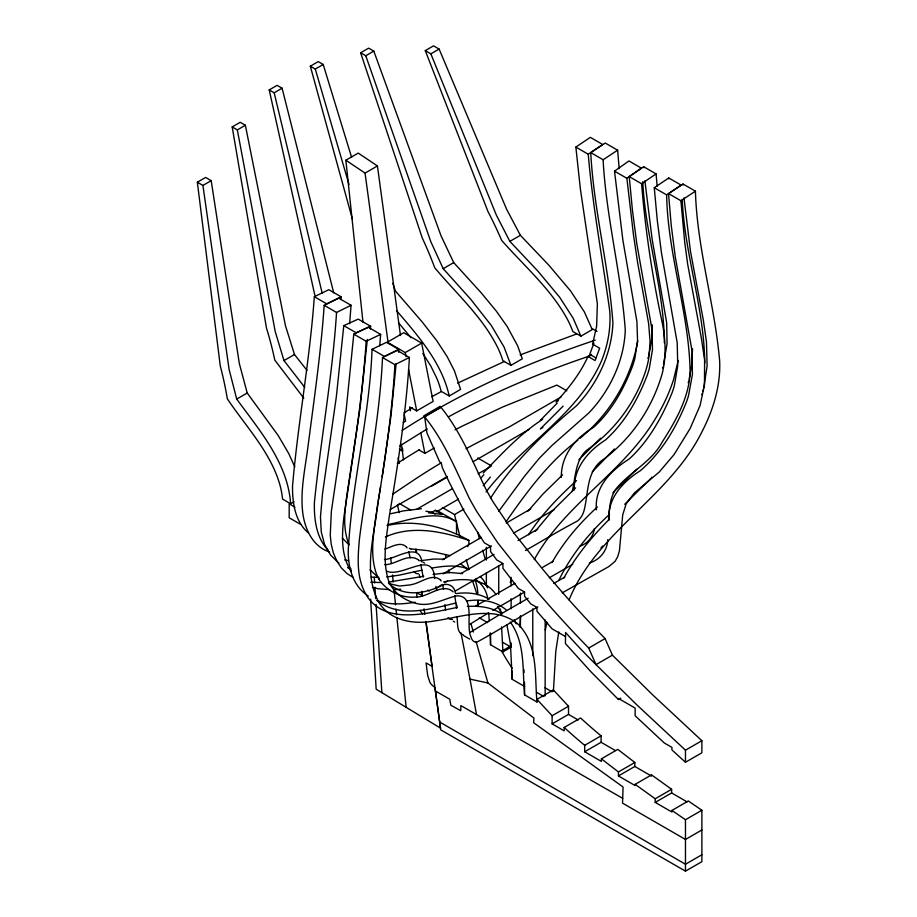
<?xml version="1.0" encoding="UTF-8"?>
<svg xmlns="http://www.w3.org/2000/svg" width="917" height="917" viewBox="0 0 917 917"><rect width="100%" height="100%" fill="white"/><g stroke="black" fill="none" stroke-linecap="round" stroke-linejoin="round"><path stroke-width="1.38" d="M553.398 691.28L555.782 651.391L558.774 631.928M704.737 363.121C704.233 307.974 684.69 254.892 682.259 199.757M537.843 606.951C517.36 618.092 497.587 630.919 477.172 642.003C473.791 643 471.453 639.504 470.88 636.616C465.4 625.738 476.244 594.159 456.036 595.947C443.014 599.122 430.176 607.192 416.307 603.455C404.191 600.337 392.545 592.302 388.372 580.071C382.183 559.874 386.252 538.371 389.026 517.956C397.852 464.759 406.311 411.378 409.406 357.481L397.038 350.34L382.527 357.527C379.753 418.576 367.201 478.525 359.43 538.978C357.905 556.229 356.404 574.776 364.118 590.869C381.059 626.884 427.07 613.186 456.861 607.547M609.048 520.031C607.203 498.137 623.17 481.563 640.295 470.742C661.707 452.459 676.368 427.265 686.684 401.359A70.494 40.703 -60 0 0 688.484 395.857L692.404 374.537L692.083 351.062L675.267 256.84L671.233 225.376L668.527 193.59L683.039 184.03L695.418 191.172C697.069 248.599 714.664 303.928 719.65 360.874C720.785 386.057 712.99 410.724 701.425 432.835C668.883 497.507 596.703 531.986 569.067 599.936M398.689 352.266L398.918 349.457L386.538 342.316L372.05 349.285C369.62 416.822 351.91 482.732 348.277 550.04C347.875 566.752 352.621 585.333 367.155 595.259M409.406 357.481L394.906 364.668C392.27 411.63 385.392 458.225 377.655 504.579L376.566 511.342M519.928 626.792L520.615 616.19M596.405 509.795C594.262 486.881 611.318 470.226 629.085 459.039A68.477 39.534 -60 0 0 630.403 457.881C649.19 440.183 662.085 416.96 671.874 393.313A66.941 38.652 -60 0 0 674.339 385.759L677.732 365.78L677.216 342.843L661.432 252.622L657.306 220.573L654.268 187.733L668.768 177.978L681.136 185.119L666.648 194.885C667.668 254.96 689.183 312.674 690.134 372.485C688.816 397.932 675.852 420.777 662.383 441.719C651.551 462.34 629.245 472.083 615.33 489.781C609.587 498.733 609.427 509.795 608.544 520.042M379.718 345.789L380.647 334.396L368.279 327.243L353.79 334.132L346.11 410.541L331.358 511.365L330.246 535.127L331.22 544.32L333.398 553.054L336.814 561.009L341.376 567.91L346.993 573.538L353.423 577.664M396.155 363.625L390.929 416.307L382.171 476.806M349.641 323.701L351.062 305.269L338.682 298.128L324.182 305.315C320.904 352.907 313.981 400.144 307.871 447.439C305.143 468.518 300.363 489.77 302.564 511.136C304.249 527.848 312.342 546.624 329.639 552M351.062 305.269L336.55 312.456C332.47 376.119 320.858 439.014 314.405 502.401C313.958 519.022 316.227 537.465 327.977 550.177M380.647 334.396L366.17 341.273C362.272 400.259 352.587 458.615 343.909 517.016C342.03 533.683 340.906 551.587 348.62 567.061A106.223 61.324 -60 0 0 351.371 571.795M367.339 339.462L359.923 409.028L347.05 493.988M340.964 299.63L341.193 296.856L328.825 289.703L314.325 296.707C309.797 360.232 297.922 423.001 292.512 486.4C292.397 502.86 295.045 521.739 308.41 532.937M664.344 342.855C664.114 288.591 645.316 236.036 642.771 181.749M370.342 329.043L370.606 326.246L358.238 319.105L343.783 325.627L336.367 396.603L322.497 493.827L320.469 516.924L321.259 531.929L324.549 544.354L330.659 555.163L338.912 563.13M574.294 489.919C573.457 468.094 588.061 451.072 605.449 439.988C624.958 422.542 638.209 398.952 647.402 374.709A69.337 40.039 -60 0 0 649.339 368.393L652.468 349.744L652.079 329.925L636.822 243.83L632.443 210.302L629.222 176.591L643.7 166.756L656.079 173.898L657.145 186.117M607.765 539.586C607.421 550.601 599.913 559.966 589.322 563.004M346.935 494.802C344.861 510.437 342.706 527.057 348.162 542.268A69.337 40.039 -60 0 0 348.907 544.033M376.371 512.626C373.689 533.293 369.276 555.542 377.082 575.647A70.494 40.703 -60 0 0 378.881 579.074M377.93 502.997C374.675 534.92 362.673 570.649 378.205 601.162C388.98 620.809 413.854 624.775 434.096 621.004C461.125 617.336 494.366 604.28 518.208 624.305C538.417 644.594 534.622 675.898 536.961 702.021L524.581 694.868C522.335 670.545 525.579 642.989 510.299 622.093M378.228 501.06L380.589 486.56M678.213 360.45L673.628 379.42A106.223 61.324 -60 0 1 667.679 395.238A104.847 60.533 -60 0 1 655.07 419.241C622.987 472.954 564.264 504.556 534.267 559.645M561.319 477.413C560.929 455.428 575.268 438.257 593.265 427.551A66.781 38.56 -60 0 0 594.56 426.416C612.075 410.289 623.812 388.728 632.306 366.731A67.491 38.961 -60 0 0 634.988 357.813L637.544 340.402L636.914 321.569L622.907 240.369L614.505 171.147L628.959 160.968L641.338 168.12L626.884 178.288L633.452 234.672L637.544 262.136L648.628 323.541L650.061 341.365L649.121 355.853A66.861 38.606 -60 0 1 644.078 375.546C633.188 405.899 612.923 431.907 586.571 450.316C575.062 460.793 575.681 477.459 572.197 491.386M545.283 630.151L546.956 622.139M637.819 340.929C630.907 378.973 609.828 414.14 579.796 438.464M594.445 528.547C593.345 536.881 587.373 543.735 579.452 546.417M689.171 379.214L691.75 364.634L692.53 348.907M703.763 387.891L707.122 365.929L706.457 341.789L703.316 320.033L690.432 251.086L683.979 197.889M648.823 355.12L651.655 339.817L652.251 324.813M663.484 364.576L667.072 343.611L666.67 322.681L652.113 239.131L644.903 180.867M688.713 381.036L688.208 382.893M703.396 389.312L702.881 391.227M648.319 357.022L647.929 358.467M662.819 367.029L662.533 368.026M702.193 393.657L701.895 394.642M593.907 343.107L589.769 354.34L595.958 357.917M467.796 546.635L468.885 544.056L468.885 540.4C444.837 526.656 414.518 519.091 387.043 525.579M591.522 354.409L587.98 356.449C580.323 373.506 568.563 388.315 556.034 402.047L558.338 400.718M558.785 580.427C570.982 555.186 588.943 533.132 609.576 514.311M563.806 578.1C575.761 556.183 591.809 536.754 609.415 519.16M551.988 562.625C563.772 541.638 579.636 523.183 597.38 506.998M528.593 534.749C541.569 514.288 558.762 496.957 576.472 480.6M498.768 511.273L524.57 476.164L539.368 458.179L552.172 445.295L588.76 413.005A82.198 47.455 -60 0 0 603.638 394.413C616.316 375.351 624.431 352.999 625.279 330.017C621.187 273.002 606.08 217.031 603.111 159.741L590.743 152.6L605.243 143.041L617.622 150.182L619.193 168.682M506.035 521.693C526.828 492.005 548.492 462.202 577.767 440.217M490.446 498.412C513.107 462.202 544.022 433.111 576.38 405.864A82.198 47.455 -60 0 0 591.259 387.272C603.948 368.21 612.063 345.858 612.911 322.876C608.819 265.861 593.7 209.89 590.743 152.6M535.219 531.379L551.896 511.342L575.612 487.901M486.09 491.925C521.406 445.685 577.274 415.779 601.437 361.057C607.868 345.239 611.043 328.011 609.736 310.943C602.503 258.743 592.737 206.795 588.233 154.228L575.853 147.087L590.342 137.355L602.721 144.496L588.233 154.228M483.225 485.689L490.343 477.092M527.883 511.25L542.944 494.045L562.602 474.811M481.299 477.677L483.867 474.697M614.379 448.963L613.244 450.213M483.248 473C501.507 454.098 519.779 434.154 541.844 419.883M612.671 450.843L592.233 471.934M557.204 403.113L540.296 420.41L542.715 419.023M651.368 477.746L651.907 477.161M600.601 438.166L578.856 459.749M636.742 469.298L612.957 492.727M649.729 479.499L650.279 478.915M563.13 406.128L540.4 428.904L542.83 427.494M649.167 480.095L624.695 504.304M441.421 584.886L435.953 588.576M525.475 550.498C542.749 540.686 559.714 530.255 577.309 521.097C580.45 518.839 582.467 515.377 583.716 511.778C588.588 494.653 585.883 473.229 601.403 460.815C630.862 439.805 652.182 408.386 662.177 373.735C666.567 356.346 665.524 338.086 661.799 320.698C652.182 275.536 645.281 229.766 641.591 183.732L656.079 173.898M603.111 159.741L617.622 150.182M470.226 624.053L487.993 613.129M562.224 592.863L608.98 566.488L615.135 561.284L617.68 556.699L619.433 550.842L622.712 514.93L626.151 503.834L634.277 493.037L659.117 472.152L674.006 454.672L690.134 428.503L700.084 405.497L704.462 384.968L704.611 359.773L701.287 337.674L687.681 264.245L684.712 242.226L680.907 200.731L695.418 191.172M402.185 430.463C461.973 391.616 527.711 362.651 595.236 340.173M399.858 445.903L427.265 428.869M443.026 573.847L491.42 545.902M455.451 590.926L502.745 563.623M444.653 582.765L447.553 581M469.848 632.512L498.023 615.674M530.118 509.267L530.783 508.866M403.938 412.891L412.432 407.79M529.499 509.634L506.253 523.057M485.127 600.578L475.671 605.965M487.512 599.179L514.964 583.327M460.643 573.687L494.011 554.372M500.762 614.069L528.146 598.251M542.589 567.371L553.306 561.204M492.784 610.458L524.513 592.095L524.581 596.245L530.771 603.879L536.961 607.455L536.961 611.261L552.114 628.856L565.525 636.593M553.834 583.418L564.803 577.091M314.84 295.217L269.208 89.923L277.129 85.35L282.092 88.204L333.719 292.832M352.415 219.209L310.313 66.184L318.233 61.611L323.197 64.477L351.578 157.288M269.208 89.923L274.172 92.789L282.092 88.204M310.313 66.184L315.276 69.05L323.197 64.477M303.814 398.184L274.802 360.129A243.521 154.388 65.4 0 0 266.492 328.137L232.184 126.924L240.22 122.293L245.366 125.262L285.462 325.707L294.495 354.524L307 370.376M360.622 52.773L368.657 48.142L373.804 51.111L441.066 235.875L453.709 262.594L481.276 292.901L496.349 311.172L507.284 326.681L517.681 345.915L522.289 358.799L510.941 365.356L502.871 360.702A60.682 31.808 55.8 0 0 498.023 348.231C482.904 317.213 456.563 293.91 434.75 267.787A243.016 127.383 55.8 0 0 422.336 238.168L360.622 52.773L365.768 55.754L430.841 241.779L443.198 268.67L470.593 299.137L491.34 325.535L504.075 347.062L510.941 365.356M232.184 126.924L237.331 129.905L245.366 125.262M365.768 55.754L373.804 51.111M294.025 501.782L290.62 503.754L282.562 499.1A61.577 40.841 68.8 0 0 280.006 485.208C270.675 452.092 245.985 426.703 227.301 398.757A246.283 163.364 68.8 0 0 220.286 366.009L197.35 182.219L205.614 177.44L211.197 180.66L239.326 363.545L247.223 393.015L278.229 435.586L288.763 453.594L294.781 466.891M425.27 50.63L433.546 45.85L439.128 49.071L506.597 209.236L520.375 235.302L548.756 265.105L570.534 290.861L584.301 311.791L592.256 329.604L580.897 336.161L572.838 331.507A61.347 29.825 53.2 0 0 567.405 319.299C550.899 288.912 524.215 266.022 501.645 240.369A245.447 119.313 53.2 0 0 487.947 211.483L425.27 50.63L430.852 53.839L496.372 215.14L509.863 241.377L538.061 271.317L559.622 297.211L573.171 318.268L580.897 336.161M197.35 182.219L202.921 185.44L211.197 180.66M430.852 53.839L439.128 49.071M362.994 322.337L345.858 160.223L358.238 153.082L377.426 165.954L400.477 335.507M345.858 160.223L365.046 173.095L377.426 165.954M304.788 387.41L283.983 360.587L294.495 354.524M443.198 268.67L453.709 262.594M290.62 503.754C287.858 463.039 259.66 430.612 236.712 399.078L247.223 393.015M509.863 241.377L520.375 235.302M421.66 343.096L403.721 332.733L387.318 342.201L405.268 352.564L421.66 343.096L433.099 401.417L416.708 410.885L409.578 406.953L410.461 410.793M403.297 422.485L405.578 421.178L404.179 414.381M422.84 353.423L430.726 365.883L436.928 378.538A60.339 34.009 58.8 0 1 441.169 391.318L449.227 395.972L460.586 389.416L454.419 370.777L447.095 356.53L436.744 340.677L422.278 322.062L395.548 291.17L392.728 283.307M423.723 415.917L440.103 406.334M418.943 449.96L424.903 453.399L434.268 447.989M392.522 494.309L410.931 481.964A753.82 435.22 0 0 1 441.02 462.936M561.135 396.958L508.66 427.253L492.842 434.841A753.82 435.22 0 0 0 466.054 448.7M390.195 509.577L447.462 476.519M473.046 461.744L529.098 429.385M431.563 486.182L446.785 477.39M416.731 509.267L452.333 488.715M478.124 473.825L490.4 466.73M431.666 512.431L435.266 510.356L439.358 511.846L456.517 521.624L456.517 533.717M436.377 511.858L458.477 499.1M442.395 507.571L454.523 514.563L463.899 509.153M481.425 537.385L442.624 559.783M513.394 533.224L554.464 509.508M518.128 540.445L537.74 529.166M549.329 577.767L572.77 564.276M509.886 646.474L501.691 651.208L503.651 654.623A159.936 92.342 60 0 0 511.95 667.92L512.202 668.275M490.171 632.856L490.549 644.766L502.929 651.918L511.124 647.184L511.124 642.909M605.105 638.576A722.974 417.407 60 0 1 540.881 567.004L514.288 533.534L493.346 502.31A179.216 103.472 60 0 1 485.402 488.188C472.232 460.552 460.529 431.46 441.066 407.446A608.613 474.078 31.4 0 0 424.674 416.914C444.126 440.928 455.829 470.02 469 497.656A179.216 103.472 60 0 0 476.943 511.778L497.885 543.002L524.49 576.461A722.974 417.407 60 0 0 588.714 648.044L605.105 638.576L612.407 655.151L652.915 695.097L701.872 740.718L701.872 752.788L685.469 762.256L671.932 749.923L671.932 747.389L664.332 742.999L635.137 715.776L635.137 708.084L618.436 698.445L618.436 699.522L620.775 698.169M612.407 655.151L596.004 664.619A456.127 263.339 60 0 1 565.583 632.478L565.422 643.539L591.029 671.874L618.436 699.522M536.961 699.384L553.352 689.916L568.517 706.262L568.517 714.4L552.114 723.868L552.114 715.73L536.961 699.384L536.961 702.021M552.114 715.73L568.517 706.262M564.184 727.456L580.587 717.988A388.9 224.527 60 0 0 601.082 735.835L601.082 742.289L584.679 751.757L584.679 745.303A388.9 224.527 60 0 1 564.184 727.456L564.184 730.838L552.114 723.868M584.679 745.303L601.082 735.835M601.392 758.84L617.783 749.372L634.828 762.486L634.828 766.463L651.54 776.103L651.54 774.888L635.137 784.356L635.137 785.571L618.436 775.931L618.436 771.954L601.392 758.84L601.392 761.408L584.679 751.757M618.436 771.954L634.828 762.486M618.436 775.931L634.828 766.463M685.469 762.256L685.469 750.186L701.872 740.718M425.82 621.52L440.745 729.863L685.469 871.15L701.872 861.682L701.872 810.261L688.323 800.965L671.932 810.433L671.932 812.049L655.219 802.398L655.219 798.764L671.622 789.296L651.54 774.888M655.219 802.398L671.622 792.93L687.131 801.894M685.469 871.15L685.469 819.729L701.872 810.261M701.872 829.988L685.469 839.456L622.528 803.12L623.067 786.992L533.637 722.722L533.877 718.022L487.913 682.982L469.997 679.119L460.999 632.89M701.872 854.77L685.469 864.238L439.667 722.023M431.712 396.774L441.283 391.582M448.493 416.822C493.759 392.189 541.466 372.256 590.261 355.762M457.617 383.146L504.533 361.413M341.193 296.856L326.704 303.848L314.325 296.707M398.918 349.457L384.418 356.426L372.05 349.285M370.606 326.246L356.151 332.768L343.783 325.627M520.122 354.925L576.644 333.971M384.934 549.042C391.25 547.266 400.591 540.858 406.449 547.025M385.358 536.972C412.272 524.902 442.154 531.447 468.885 540.4M387.467 524.593C409.498 520.581 435.22 508.878 456.517 521.624M455.978 602.985C430.784 608.991 399.606 618.677 377.002 600.452M390.688 513.738L403.629 510.849L421.419 508.706M422.038 570.133L399.239 575.142L386.699 576.942M423.769 576.266L388.372 582.135M452.505 619.445L449.983 619.33L447.977 617.703M443.645 581.963C461.389 577.928 484.921 577.423 496.017 594.674M433.111 574.432L449.617 572.483L462.649 573.583M420.341 560.745L433.603 559.049L444.436 559.141M415.069 602.251C402.563 604.337 389.278 605.071 377.196 600.589M431.563 568.139C443.931 565.938 457.342 564.368 469.263 569.365M418.553 573.79L415.963 573.446L414.037 571.555M456.207 593.574C467.383 592.061 479.396 593.196 489.128 599.294M384.464 559.53C396.029 559.049 418.954 541.225 421.912 561.949M466.455 601.048C480.37 598.698 495.994 600.624 506.78 610.447M384.808 564.666C395.938 564.792 408.042 552.607 418.404 559.874M393.783 589.688L400.752 589.207M467.315 606.424C479.132 605.713 491.753 607.1 501.759 613.92M381.461 582.536L370.732 582.238M378.618 577.401L371.202 577.08M389.61 589.631L378.446 588.783L372.417 587.396M428.503 512.798L442.349 514.448L435.266 510.356M463.498 635C456.219 633.028 458.03 622.609 456.964 616.912M411.034 548.916L428.101 550.681L450.121 555.622M429.511 590.961L427.609 590.181M425.901 511.239L431.701 512.053L435.105 514.024M386.756 571.199C402.529 578.054 433.202 548.756 434.647 578.558M344.609 559.897L348.586 560.711M350.902 568.62L347.921 567.703M389.278 583.659L399.594 586.032L410.403 584.897A68.477 39.534 -60 0 0 411.733 584.519C420.548 583.189 432.067 572.701 440.504 579.991M422.473 595.477L416.673 593.081L416.903 597.127M399.445 449.341L402.838 451.095L402.46 448.275M460.793 564.001L468.427 569.835M435.392 690.994L449.777 699.235L450.82 705.219L460.747 710.709L460.873 705.597L622.689 798.352M668.527 193.59L680.907 200.731M654.268 187.733L666.648 194.885M629.222 176.591L641.591 183.732M614.505 171.147L626.884 178.288M592.405 328.779L597.024 331.438M587.98 356.449L595.064 360.541L599.672 348.231L592.588 344.139L596.635 326.188L597.368 303.802L580.404 189.2L575.853 147.087M566.809 390.814L556.894 385.083L502.619 407.022L462.73 425.901A754.232 435.449 0 0 0 455.061 429.832M324.182 305.315L336.55 312.456M353.79 334.132L366.17 341.273M382.527 357.527L394.906 364.668M477.723 457.996L491.627 466.019M399.136 503.364L410.724 510.058M524.581 592.061L518.392 588.485L502.929 568.299L502.929 563.519L496.739 559.943L490.549 551.518L490.549 546.406L484.359 542.841L464.403 511.663L449.135 482.055L442.338 467.716L441.215 462.821L439.679 461.927L426.932 432.927L424.674 416.914M409.314 548.228L410.77 549.077M423.218 562.293L424.674 563.13M294.953 507.17L289.187 503.834L289.187 517.773L300.73 524.432M479.35 617.863L487.638 622.643M502.459 642.175L511.124 647.184M453.25 621.21L454.706 622.047M463.899 635.756L469.722 639.115M544.698 687.544L552.114 691.831M536.491 692.278L543.919 696.565M506.918 625.004L510.437 643.7L512.202 679.325L524.581 686.466L524.581 694.868M568.517 714.4L578.168 719.983M601.082 742.289L615.399 750.553M379.34 578.489L370.021 569.789M368.313 596.061L367.728 595.66M671.932 810.433L685.469 819.729M475.499 579.028L481.402 584.404M655.219 798.764L635.137 784.356M388.797 583.43C404.042 597.632 425.626 593.54 442.533 585.161C448.573 582.547 455.004 586.708 455.302 593.161M347.852 567.531L351.188 570.099M349.045 544.881L342.431 538.233M685.469 750.186L636.524 704.565L596.004 664.619L588.714 648.044M422.634 613.943L421.843 613.026A12.242 7.061 60 0 1 420.559 611.272L420.273 610.814A8.746 5.044 60 0 1 420.009 610.367M396.557 310.599C418.198 335.977 441.753 362.524 449.227 395.972M480.393 576.575L483.649 580.369L487.626 587.877M398.425 322.658L410.976 337.685M497.461 606.469L502.356 613.748M418.611 560.127L419.115 560.814M440.607 580.117L441.169 581M406.644 547.3L407.045 547.908M453.193 591.866C442.556 582.215 428.319 597.265 416.226 596.99C401.841 598.572 386.642 591.27 378.881 579.074M514.07 619.8L516.202 623.869M476.955 594.17L472.576 580.954M408.638 551.541L410.197 557.88M420.743 564.448L423.195 577.148M315.276 69.05L349.01 184.455M454.786 595.614L456.517 608.097M470.994 623.766L473.355 632.031M476.106 641.671L487.913 682.982M442.567 584.496L443.564 589.287M283.983 360.587L275.238 331.61L237.331 129.905M274.172 92.789L322.176 293.165M397.416 504.694L399.227 512.706M445.49 554.785L446.052 557.57M448.585 570.076L449.147 572.85M420.743 432.56L424.903 453.399M405.268 352.564L406.082 356.724M408.535 369.23L416.708 410.885M236.712 399.078L229.101 369.448L202.921 185.44M469.997 679.119L476.508 714.561M435.976 586.353L436.664 590.342M445.57 610.252L444.928 604.567M401.394 444.287L403.537 459.887M415.848 549.203L416.238 552.045M419.367 574.73L419.757 577.561M421.717 591.74L422.301 595.993M424.055 608.762L424.835 614.424M365.046 173.095L388.097 342.649M416.192 549.272L416.57 552.068M421.9 591.282L422.278 594.078M426.073 621.99L432.102 666.372L426.073 662.922L427.7 675.542L429.809 682.088A7.794 4.505 60 0 0 430.738 683.623A6.992 4.035 60 0 0 431.563 684.667L434.99 687.567L440.504 728.132L376.176 689.183L370.594 599.191M390.699 557.823L391.295 563.519M392.476 574.913L393.21 582.031M393.943 589.15L395.559 604.819M396.006 609.094L396.591 614.78M396.889 617.634L406.174 707.351M489.3 620.729L488.646 612.831M456.804 605.105L457.044 607.833M501.61 626.873L502.929 651.918M643.7 166.756L643.78 167.696M374.274 577.274L374.652 582.971M374.927 587.247L375.683 598.641M376.062 604.337L381.873 692.644M668.768 177.978L668.825 178.849M683.039 184.03L683.096 185.051M500.384 608.957L500.693 614.562M523.928 669.731L524.077 672.436M477.78 600.589L477.963 606.045M477.608 592.726L477.654 594.617M524.455 682.225L524.581 686.466M671.622 789.296L671.622 792.93M545.157 619.915L545.157 695.854M532.777 608.785L532.777 655.747M520.409 593.058L520.409 603.065M520.409 615.937L520.409 627.388M512.202 671.038L512.202 679.325M511.124 577.32L511.124 585.871M511.124 598.709L511.124 608.682M498.745 565.755L498.745 594.411M490.549 633.509L490.549 644.766M486.365 547.277L486.365 560.035M486.365 572.781L486.365 585.527M478.17 600.44L478.17 606.022M481.299 584.553A57.897 33.425 -60 0 1 487.81 598.652M510.288 582.639A57.897 33.425 -60 0 1 511.09 579.108M475.063 580.106A59.399 34.296 -60 0 1 477.768 592.623M602.652 545.959A10.396 6.006 -60 0 1 600.933 547.942M397.29 463.406A754.232 435.449 0 0 1 419.55 449.594M468.896 568.827A704.577 406.793 60 0 1 466.272 559.748M459.933 536.456A704.577 406.793 60 0 1 454.523 514.563M485.299 559.359A704.577 406.793 60 0 1 482.663 550.28M479.419 538.623A704.577 406.793 60 0 1 477.688 532.158M398.184 457.675A47.134 27.212 60 0 0 398.494 459.497L399.159 462.466A22.959 13.262 60 0 0 399.434 463.452"/></g></svg>
